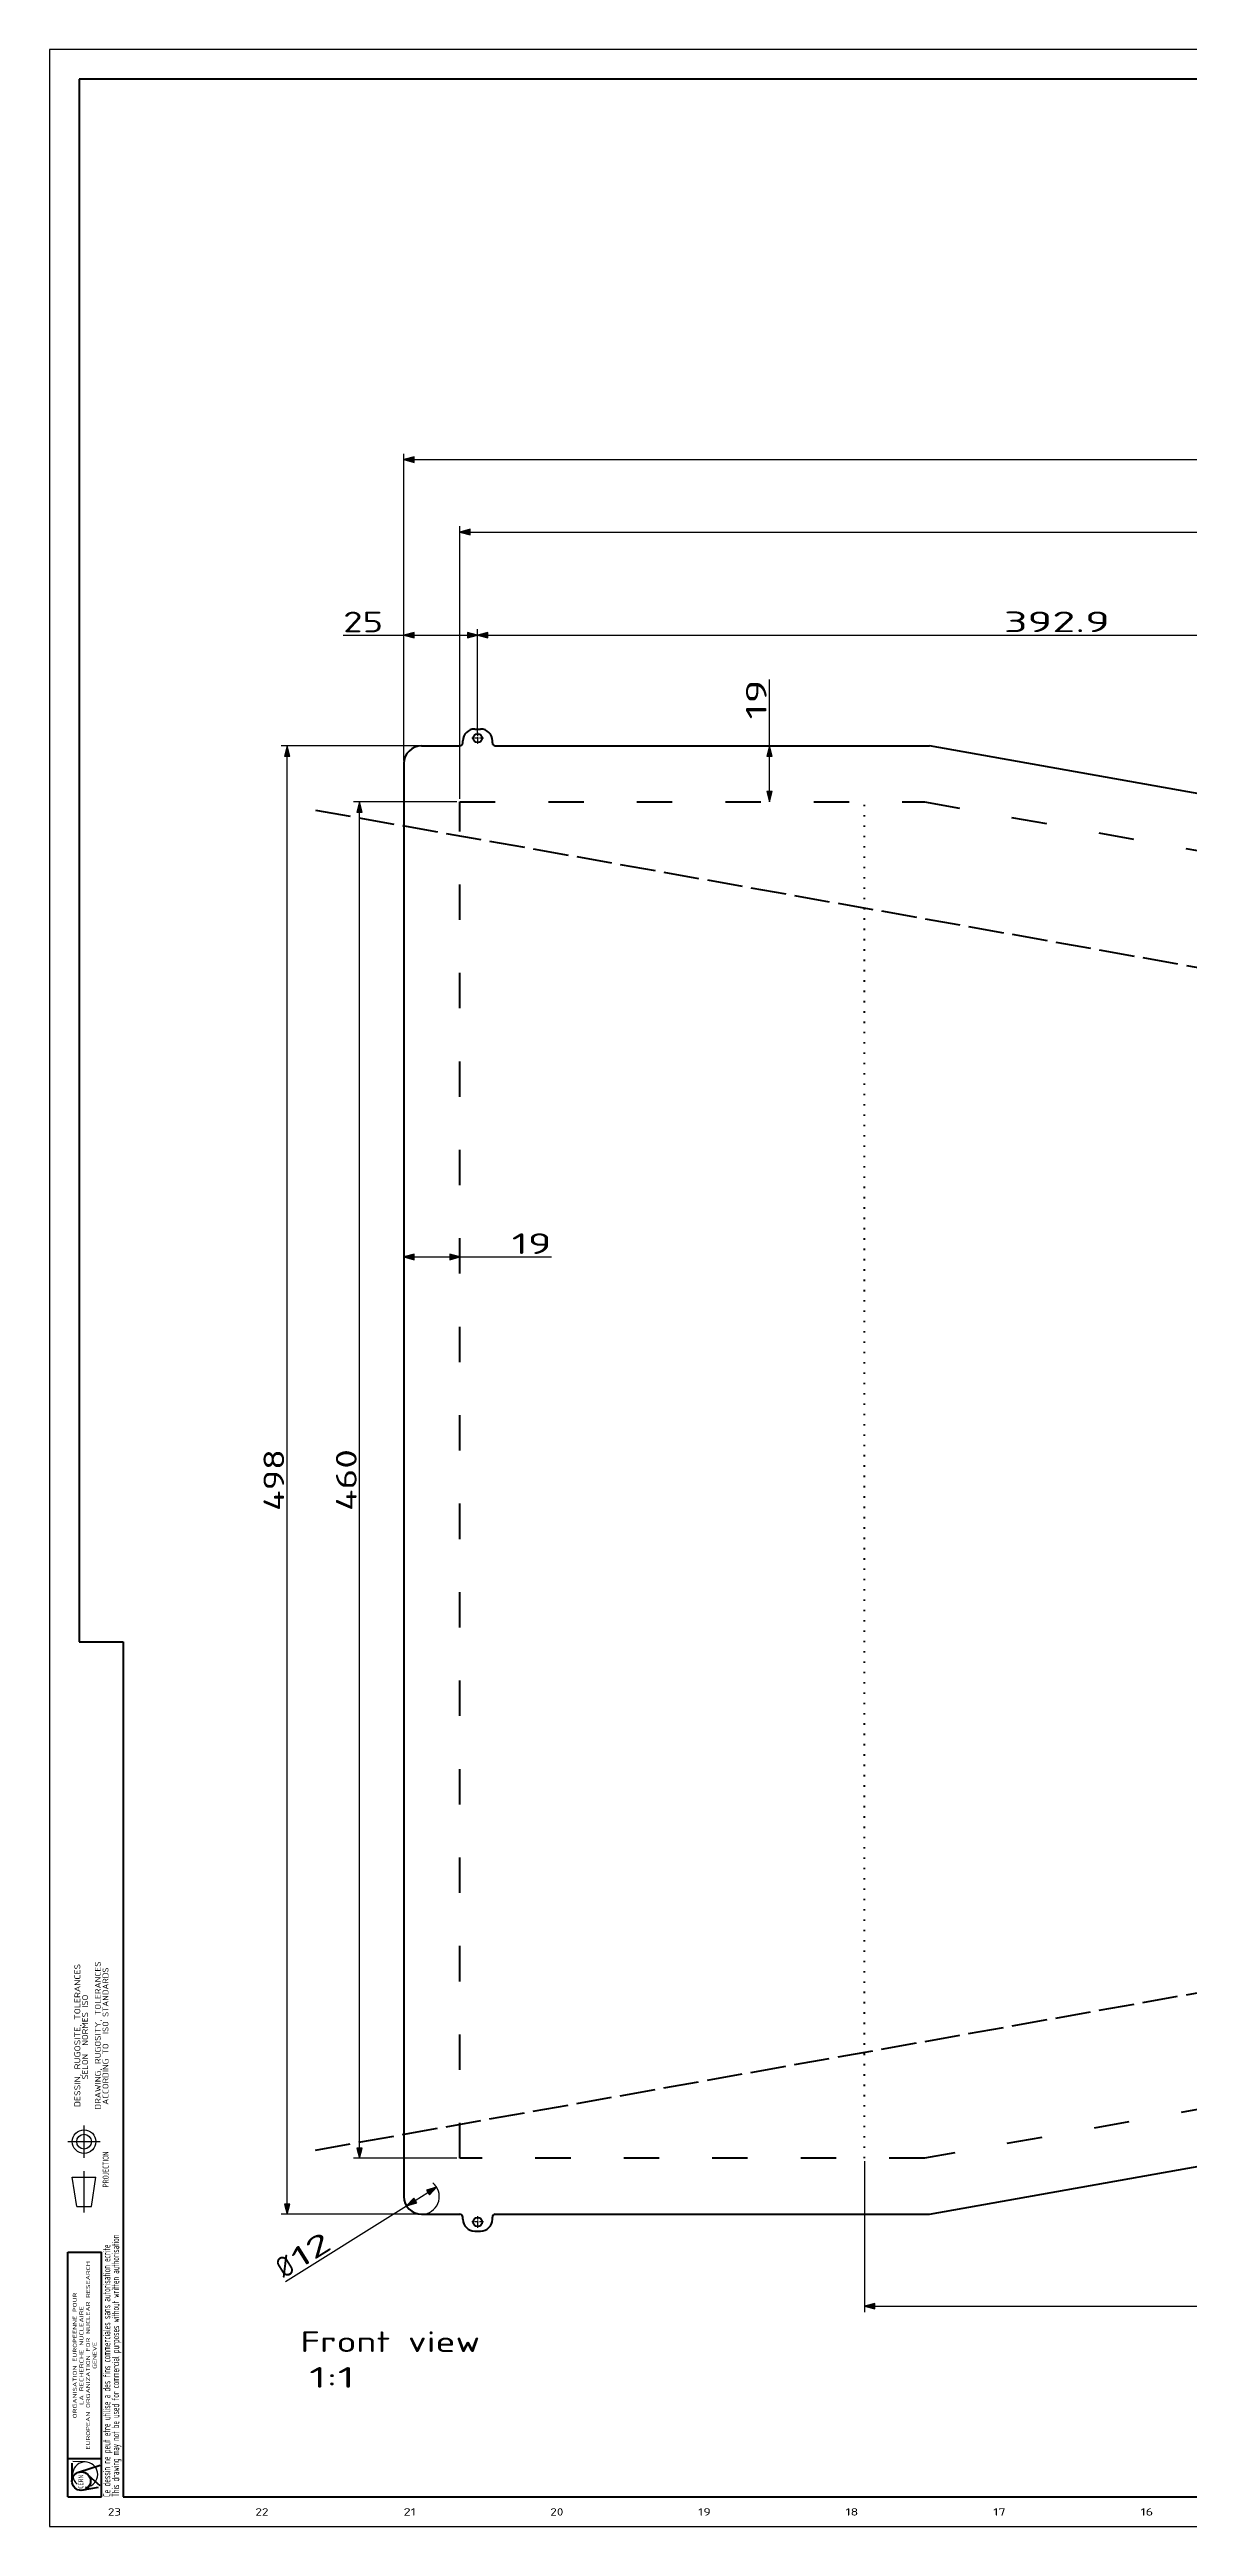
# Model space of a CAD drawing. Extents: x 0 to 1695, y 0 to 840.
# Drawn here: x 0 to 386, y 0 to 840 of the extents above; entities that cross this region are included whole.
import ezdxf
from ezdxf.enums import TextEntityAlignment as Align

# ---------------------------------------------------------------- set-up
doc = ezdxf.new("R2010")
doc.units = 0
for name, pattern in [('DASHDOT', [18.5, 12, -3, 0.5, -3]), ('DASHED', [15, 12, -3]), ('DASHSPACE', [30, 12, -18]), ('DOT', [3.5, 0.5, -3])]:
    doc.linetypes.add(name, pattern=pattern)
doc.layers.get('0').update_dxf_attribs({"lineweight": 13})
doc.styles.get("Standard").update_dxf_attribs({"font": 'isocp.shx'})
doc.dimstyles.get("Standard").update_dxf_attribs({"dimtxt": 2.5, "dimasz": 2.5, "dimexe": 1.25, "dimexo": 0.625, "dimtad": 1, "dimcen": 2.5, "dimadec": 0, "dimazin": 0, "dimtfac": 1, "dimtmove": 0, "dimatfit": 0, "dimfxl": 1, "dimarcsym": 0})

# ---------------------------------------------------------------- blocks, each defined once
blk = doc.blocks.new('*D77')
at = {"color": 7, "lineweight": 25}
for p, q in [((145.165466, 607.466957), (145.165466, 643.419075)), ((148.642761, 641.419075), (534.567322, 641.419075)), ((538.044617, 564.780006), (538.044617, 643.419075))]:
    blk.add_line(p, q, dxfattribs=at)
for points in [[(148.642761, 642.350838), (145.165466, 641.419075), (148.642761, 640.487312)], [(534.567322, 640.487312), (538.044617, 641.419075), (534.567322, 642.350838)]]:
    blk.add_lwpolyline(points, close=True, dxfattribs=at)
for points in [[(148.642761, 642.350838), (145.165466, 641.419075), (148.642761, 642.350838), (148.642761, 640.487312)], [(534.567322, 640.487312), (538.044617, 641.419075), (534.567322, 640.487312), (534.567322, 642.350838)]]:
    blk.add_solid(points, dxfattribs=at)
blk.add_text('392.9', height=7, dxfattribs=at).set_placement((323.624939, 642.419075), (359.585144, 642.419075), align=Align.FIT)
blk = doc.blocks.new('*D85')
at = {"color": 7, "lineweight": 25}
for p, q in [((927.171936, 236.278786), (927.171936, 72.724129)), ((276.367981, 123.866951), (276.367981, 72.724129)), ((279.845276, 74.724129), (923.69458, 74.724129))]:
    blk.add_line(p, q, dxfattribs=at)
for points in [[(279.845276, 75.655891), (276.367981, 74.724129), (279.845276, 73.792366)], [(923.69458, 73.792366), (927.171936, 74.724129), (923.69458, 75.655891)]]:
    blk.add_lwpolyline(points, close=True, dxfattribs=at)
for points in [[(279.845276, 75.655891), (276.367981, 74.724129), (279.845276, 75.655891), (279.845276, 73.792366)], [(923.69458, 73.792366), (927.171936, 74.724129), (923.69458, 73.792366), (923.69458, 75.655891)]]:
    blk.add_solid(points, dxfattribs=at)
blk.add_text('650.804', height=7, dxfattribs=at).set_placement((576.31781, 75.724129), (627.222107, 75.724129), align=Align.FIT)
blk = doc.blocks.new('*D86')
at = {"color": 7, "lineweight": 25}
for p, q in [((99.589172, 641.368355), (120.171936, 641.368355)), ((120.171936, 598.866951), (120.171936, 643.368355)), ((123.649231, 641.368355), (141.688049, 641.368355)), ((145.165466, 607.466957), (145.165466, 643.368355))]:
    blk.add_line(p, q, dxfattribs=at)
for points in [[(123.649231, 642.300087), (120.171936, 641.368355), (123.649231, 640.436592)], [(141.688049, 640.436592), (145.165466, 641.368355), (141.688049, 642.300087)]]:
    blk.add_lwpolyline(points, close=True, dxfattribs=at)
for points in [[(123.649231, 642.300087), (120.171936, 641.368355), (123.649231, 642.300087), (123.649231, 640.436592)], [(141.688049, 640.436592), (145.165466, 641.368355), (141.688049, 640.436592), (141.688049, 642.300087)]]:
    blk.add_solid(points, dxfattribs=at)
blk.add_text('25', height=7, dxfattribs=at).set_placement((99.589172, 642.368355), (113.133362, 642.368355), align=Align.FIT)
blk = doc.blocks.new('*D87')
at = {"color": 7, "lineweight": 25}
for p, q in [((123.649231, 430.539886), (135.694641, 430.539886)), ((139.171936, 430.539886), (170.259827, 430.539886))]:
    blk.add_line(p, q, dxfattribs=at)
for points in [[(123.649231, 431.471634), (120.171936, 430.539886), (123.649231, 429.608139)], [(135.694641, 429.608139), (139.171936, 430.539886), (135.694641, 431.471634)]]:
    blk.add_lwpolyline(points, close=True, dxfattribs=at)
for points in [[(123.649231, 431.471634), (120.171936, 430.539886), (123.649231, 431.471634), (123.649231, 429.608139)], [(135.694641, 429.608139), (139.171936, 430.539886), (135.694641, 429.608139), (135.694641, 431.471634)]]:
    blk.add_solid(points, dxfattribs=at)
blk.add_text('19', height=7, dxfattribs=at).set_placement((156.715637, 431.539886), (170.259827, 431.539886), align=Align.FIT)
blk = doc.blocks.new('*D91')
at = {"color": 7, "lineweight": 25}
for p, q in [((244.157898, 603.866951), (244.157898, 626.322151)), ((244.157898, 588.344276), (244.157898, 600.389626))]:
    blk.add_line(p, q, dxfattribs=at)
for points in [[(245.089661, 600.389626), (244.157898, 603.866951), (243.226135, 600.389626)], [(243.226135, 588.344276), (244.157898, 584.866951), (245.089661, 588.344276)]]:
    blk.add_lwpolyline(points, close=True, dxfattribs=at)
for points in [[(245.089661, 600.389626), (244.157898, 603.866951), (245.089661, 600.389626), (243.226135, 600.389626)], [(243.226135, 588.344276), (244.157898, 584.866951), (243.226135, 588.344276), (245.089661, 588.344276)]]:
    blk.add_solid(points, dxfattribs=at)
blk.add_text('19', height=7, rotation=90.000003, dxfattribs=at).set_placement((243.157898, 612.778084), (243.157898, 626.322151), align=Align.FIT)
blk = doc.blocks.new('*D92')
at = {"color": 7, "lineweight": 25}
for p, q in [((120.171936, 598.866951), (120.171936, 702.930916)), ((123.649231, 700.930916), (942.69458, 700.930916)), ((946.171936, 484.342155), (946.171936, 702.930916))]:
    blk.add_line(p, q, dxfattribs=at)
for points in [[(123.649231, 701.862648), (120.171936, 700.930916), (123.649231, 699.999153)], [(942.69458, 699.999153), (946.171936, 700.930916), (942.69458, 701.862648)]]:
    blk.add_lwpolyline(points, close=True, dxfattribs=at)
for points in [[(123.649231, 701.862648), (120.171936, 700.930916), (123.649231, 701.862648), (123.649231, 699.999153)], [(942.69458, 699.999153), (946.171936, 700.930916), (942.69458, 699.999153), (942.69458, 701.862648)]]:
    blk.add_solid(points, dxfattribs=at)
blk.add_text('826', height=7, dxfattribs=at).set_placement((522.663879, 701.930916), (543.679993, 701.930916), align=Align.FIT)
blk = doc.blocks.new('*D93')
at = {"color": 7, "lineweight": 25}
for p, q in [((139.171936, 585.866951), (139.171936, 678.367867)), ((142.649231, 676.367867), (923.69458, 676.367867)), ((927.171936, 473.455116), (927.171936, 678.367867))]:
    blk.add_line(p, q, dxfattribs=at)
for points in [[(142.649231, 677.299599), (139.171936, 676.367867), (142.649231, 675.436104)], [(923.69458, 675.436104), (927.171936, 676.367867), (923.69458, 677.299599)]]:
    blk.add_lwpolyline(points, close=True, dxfattribs=at)
for points in [[(142.649231, 677.299599), (139.171936, 676.367867), (142.649231, 677.299599), (142.649231, 675.436104)], [(923.69458, 675.436104), (927.171936, 676.367867), (923.69458, 675.436104), (923.69458, 677.299599)]]:
    blk.add_solid(points, dxfattribs=at)
blk.add_text('788', height=7, dxfattribs=at).set_placement((522.663879, 677.367867), (543.679993, 677.367867), align=Align.FIT)
blk = doc.blocks.new('*D95')
at = {"color": 7, "lineweight": 25}
for p, q in [((138.171936, 584.866951), (103.127747, 584.866951)), ((105.127747, 128.344276), (105.127747, 581.389626)), ((138.171936, 124.866951), (103.127747, 124.866951))]:
    blk.add_line(p, q, dxfattribs=at)
for points in [[(106.059509, 581.389626), (105.127747, 584.866951), (104.196106, 581.389626)], [(104.196106, 128.344276), (105.127747, 124.866951), (106.059509, 128.344276)]]:
    blk.add_lwpolyline(points, close=True, dxfattribs=at)
for points in [[(106.059509, 581.389626), (105.127747, 584.866951), (106.059509, 581.389626), (104.196106, 581.389626)], [(104.196106, 128.344276), (105.127747, 124.866951), (104.196106, 128.344276), (106.059509, 128.344276)]]:
    blk.add_solid(points, dxfattribs=at)
blk.add_text('460', height=7, rotation=90.000003, dxfattribs=at).set_placement((104.127747, 344.358882), (104.127747, 365.37502), align=Align.FIT)
blk = doc.blocks.new('*D96')
at = {"color": 7, "lineweight": 25}
for p, q in [((125.171936, 603.866951), (78.564758, 603.866951)), ((80.564758, 109.344276), (80.564758, 600.389626)), ((125.171936, 105.866951), (78.564758, 105.866951))]:
    blk.add_line(p, q, dxfattribs=at)
for points in [[(81.496521, 600.389626), (80.564758, 603.866951), (79.632996, 600.389626)], [(79.632996, 109.344276), (80.564758, 105.866951), (81.496521, 109.344276)]]:
    blk.add_lwpolyline(points, close=True, dxfattribs=at)
for points in [[(81.496521, 600.389626), (80.564758, 603.866951), (81.496521, 600.389626), (79.632996, 600.389626)], [(79.632996, 109.344276), (80.564758, 105.866951), (79.632996, 109.344276), (81.496521, 109.344276)]]:
    blk.add_solid(points, dxfattribs=at)
blk.add_text('498', height=7, rotation=90.000003, dxfattribs=at).set_placement((79.564758, 344.358882), (79.564758, 365.37502), align=Align.FIT)
blk = doc.blocks.new('*D98')
at = {"color": 7, "lineweight": 25}
for p, q in [((124.031799, 110.531563), (128.312195, 113.202293)), ((80.046692, 83.08741), (121.081482, 108.690788))]:
    blk.add_line(p, q, dxfattribs=at)
for points in [[(123.538513, 111.32206), (121.081482, 108.690834), (124.524963, 109.741066)], [(128.805359, 112.411842), (131.26239, 115.043068), (127.818909, 113.992836)]]:
    blk.add_lwpolyline(points, close=True, dxfattribs=at)
blk.add_arc((126.171936, 111.866951), 6, 279.549285, 51.060401, dxfattribs=at)
for points in [[(123.538513, 111.32206), (121.081482, 108.690834), (123.538513, 111.32206), (124.524963, 109.741066)], [(128.805359, 112.411842), (131.26239, 115.043068), (128.805359, 112.411842), (127.818909, 113.992836)]]:
    blk.add_solid(points, dxfattribs=at)
for s, p, p2 in [('12', (84.720886, 87.182533), (96.211609, 94.35215)), ('%%c', (79.517273, 83.935829), (83.872498, 86.653175))]:
    blk.add_text(s, height=7, rotation=31.961816, dxfattribs=at).set_placement(p, p2, align=Align.FIT)
blk = doc.blocks.new('BLOCK107')
at = {"color": 7, "lineweight": 25}
blk.add_text(' 16', height=2.5, dxfattribs=at).set_placement((367.747131, 3.690562), (374.252899, 3.690562), align=Align.FIT)
blk = doc.blocks.new('BLOCK108')
at = {"color": 7, "lineweight": 25}
blk.add_text(' 17', height=2.5, dxfattribs=at).set_placement((317.747131, 3.690562), (324.252899, 3.690562), align=Align.FIT)
blk = doc.blocks.new('BLOCK109')
at = {"color": 7, "lineweight": 25}
blk.add_text(' 18', height=2.5, dxfattribs=at).set_placement((267.747131, 3.690562), (274.252899, 3.690562), align=Align.FIT)
blk = doc.blocks.new('BLOCK110')
at = {"color": 7, "lineweight": 25}
blk.add_text(' 19', height=2.5, dxfattribs=at).set_placement((217.747116, 3.690562), (224.252884, 3.690562), align=Align.FIT)
blk = doc.blocks.new('BLOCK111')
at = {"color": 7, "lineweight": 25}
blk.add_text(' 20', height=2.5, dxfattribs=at).set_placement((167.747116, 3.690562), (174.252884, 3.690562), align=Align.FIT)
blk = doc.blocks.new('BLOCK112')
at = {"color": 7, "lineweight": 25}
blk.add_text(' 21', height=2.5, dxfattribs=at).set_placement((117.747116, 3.690562), (124.252884, 3.690562), align=Align.FIT)
blk = doc.blocks.new('BLOCK113')
at = {"color": 7, "lineweight": 25}
blk.add_text(' 22', height=2.5, dxfattribs=at).set_placement((67.747116, 3.690562), (74.252884, 3.690562), align=Align.FIT)
blk = doc.blocks.new('BLOCK114')
at = {"color": 7, "lineweight": 25}
blk.add_text(' 23', height=2.5, dxfattribs=at).set_placement((17.747118, 3.690562), (24.252882, 3.690562), align=Align.FIT)
blk = doc.blocks.new('BLOCK149')
at = {"color": 7, "lineweight": 25}
blk.add_text('NORMES ISO', height=2, rotation=90.000003, dxfattribs=at).set_placement((13.04495, 163.000015), (13.04495, 180.348724), align=Align.FIT)
blk = doc.blocks.new('BLOCK150')
at = {"color": 7, "lineweight": 25}
blk.add_text('ISO STANDARDS', height=2, rotation=90.000003, dxfattribs=at).set_placement((19.982868, 167.000015), (19.982866, 189.553329), align=Align.FIT)
blk = doc.blocks.new('BLOCK151')
at = {"color": 7, "lineweight": 25, "width": 0.7}
blk.add_text('PROJECTION', height=2, rotation=90.000003, dxfattribs=at).set_placement((20.028679, 114.982063), (20.028679, 127.126152), align=Align.FIT)
blk = doc.blocks.new('BLOCK152')
at = {"color": 7, "lineweight": 25}
blk.add_text('DESSIN, RUGOSITE, TOLERANCES', height=2, rotation=90.000003, dxfattribs=at).set_placement((10.438618, 142.211807), (10.438616, 190.788177), align=Align.FIT)
blk = doc.blocks.new('BLOCK153')
at = {"color": 7, "lineweight": 25}
blk.add_text('SELON', height=2, rotation=90.000003, dxfattribs=at).set_placement((13.04495, 151.600021), (13.04495, 160.274368), align=Align.FIT)
blk = doc.blocks.new('BLOCK154')
at = {"color": 7, "lineweight": 25}
blk.add_text('DRAWING, RUGOSITY, TOLERANCES', height=2, rotation=90.000003, dxfattribs=at).set_placement((17.377953, 141.344376), (17.377951, 191.655624), align=Align.FIT)
blk = doc.blocks.new('BLOCK155')
at = {"color": 7, "lineweight": 25}
blk.add_text('ACCORDING TO', height=2, rotation=90.000003, dxfattribs=at).set_placement((19.982868, 143.000015), (19.982868, 163.818451), align=Align.FIT)
blk = doc.blocks.new('BLOCK156')
at = {"color": 7, "lineweight": 25, "width": 1.3}
blk.add_text('GENEVE', height=1.35, rotation=90.000003, dxfattribs=at).set_placement((15.990597, 53.432953), (15.990597, 62.567043), align=Align.FIT)
blk = doc.blocks.new('BLOCK157')
at = {"color": 7, "lineweight": 25, "width": 0.8}
blk.add_text('CERN', height=1.7, rotation=90.000003, dxfattribs=at).set_placement((11.435402, 12.8), (11.435402, 17.518848), align=Align.FIT)
blk = doc.blocks.new('BLOCK158')
at = {"color": 7, "lineweight": 25, "width": 0.5}
blk.add_text('Ce dessin ne peut etre utilise a des fins commerciales sans autorisation ecrite', height=2.5, rotation=90.000003, dxfattribs=at).set_placement((20.613356, 10), (20.613352, 95.659264), align=Align.FIT)
blk = doc.blocks.new('BLOCK159')
at = {"color": 7, "lineweight": 25, "width": 0.5}
blk.add_text('This drawing may not be used for commercial purposes without written authorisation', height=2.5, rotation=90.000003, dxfattribs=at).set_placement((23.613356, 10), (23.613352, 98.912155), align=Align.FIT)
blk = doc.blocks.new('BLOCK160')
at = {"color": 7, "lineweight": 25, "width": 1.3}
blk.add_text('ORGANISATION EUROPEENNE POUR', height=1.35, rotation=90.000003, dxfattribs=at).set_placement((9.240597, 36.687115), (9.240595, 79.312881), align=Align.FIT)
blk = doc.blocks.new('BLOCK161')
at = {"color": 7, "lineweight": 25, "width": 1.3}
blk.add_text('LA RECHERCHE NUCLEAIRE', height=1.35, rotation=90.000003, dxfattribs=at).set_placement((11.490597, 41.254166), (11.490595, 74.745834), align=Align.FIT)
blk = doc.blocks.new('BLOCK162')
at = {"color": 7, "lineweight": 25, "width": 1.3}
blk.add_text('EUROPEAN ORGANIZATION FOR NUCLEAR RESEARCH', height=1.35, rotation=90.000003, dxfattribs=at).set_placement((13.740598, 26.030663), (13.740595, 89.969337), align=Align.FIT)
blk = doc.blocks.new('BLOCK164')
at = {"color": 7, "lineweight": 25}
for s, p, p2 in [('  Front view', (-1514, -295.713257), (-1441.135498, -295.713257)), ('  1:1', (-1514, -307.817017), (-1483.639771, -307.817017))]:
    blk.add_text(s, height=7, dxfattribs=at).set_placement(p, p2, align=Align.FIT)
blk = doc.blocks.new('BLOCK168')
at = {"color": 7, "linetype": 'DASHDOT', "lineweight": 25, "ltscale": 0.0975}
blk.add_line((-1442.00647, 253.550003), (-1442.00647, 249.649994), dxfattribs=at)
at = {"color": 7, "linetype": 'DASHDOT', "lineweight": 25, "ltscale": 0.097501}
blk.add_line((-1440.056519, 251.600006), (-1443.956543, 251.600006), dxfattribs=at)
blk = doc.blocks.new('BLOCK172')
at = {"color": 7, "linetype": 'DASHDOT', "lineweight": 25, "ltscale": 0.097501}
blk.add_line((-1440.056519, -251.600006), (-1443.956543, -251.600006), dxfattribs=at)
at = {"color": 7, "linetype": 'DASHDOT', "lineweight": 25, "ltscale": 0.0975}
blk.add_line((-1442.00647, -249.649994), (-1442.00647, -253.550003), dxfattribs=at)
blk = doc.blocks.new('BLOCK173')
at = {"color": 7, "lineweight": 50}
for p, q in [((-1443, 254.7), (-1441, 254.7)), ((-1461, 249), (-1448, 249)), ((-1447, 250), (-1447, 250.7)), ((-1437, 250), (-1437, 250.7)), ((-1436, 249), (-1288.758452, 249)), ((-1055.490569, 207.406655), (-1288.758452, 249)), ((-1467, 243), (-1467, -243)), ((-1047.598691, 211.789379), (-1049.567636, 212.140456)), ((-1054.330558, 208.215589), (-1054.207681, 208.90472)), ((-1044.485832, 206.460204), (-1044.362955, 207.149335)), ((-663.670491, 137.542312), (-1043.676898, 205.300193)), ((-662.51048, 138.351246), (-662.387603, 139.040377)), ((-655.778613, 141.925036), (-657.747558, 142.276113)), ((-652.665754, 136.59586), (-652.542877, 137.284991)), ((-645.946769, 134.382045), (-651.85682, 135.435849)), ((-641, -128.475209), (-641, 128.475209)), ((-651.85682, -135.435849), (-645.946769, -134.382045)), ((-1043.676898, -205.300193), (-663.670491, -137.542312)), ((-662.51048, -138.351246), (-662.387603, -139.040377)), ((-655.778613, -141.925036), (-657.747558, -142.276113)), ((-652.665754, -136.59586), (-652.542877, -137.284991)), ((-1288.758452, -249), (-1055.490569, -207.406655)), ((-1054.330558, -208.215589), (-1054.207681, -208.90472)), ((-1044.485832, -206.460204), (-1044.362955, -207.149335)), ((-1047.598691, -211.789379), (-1049.567636, -212.140456)), ((-1461, -249), (-1448, -249)), ((-1447, -250.7), (-1447, -250)), ((-1437, -250.7), (-1437, -250)), ((-1436, -249), (-1288.758452, -249)), ((-1443, -254.7), (-1441, -254.7))]:
    blk.add_line(p, q, dxfattribs=at)
at = {"color": 1, "linetype": 'DASHED', "lineweight": 50}
for p, q in [((-1497, 227.216173), (-621, 71.01906)), ((-1497, -227.216173), (-621, -71.01906))]:
    blk.add_line(p, q, dxfattribs=at)
at = {"color": 150, "linetype": 'DASHSPACE', "lineweight": 50}
for p, q in [((-1448, 230), (-1290.439116, 230)), ((-1448, -230), (-1448, 230)), ((-1290.439116, 230), (-660, 117.588162)), ((-660, 117.588162), (-660, -117.588162)), ((-660, -117.588162), (-1290.439116, -230)), ((-1290.439116, -230), (-1448, -230))]:
    blk.add_line(p, q, dxfattribs=at)
at = {"color": 3, "linetype": 'DOT', "lineweight": 50}
for p, q in [((-1310.804, -230), (-1310.804, 230)), ((-1187.178, -211.587799), (-1187.178, 211.587799)), ((-1075.708, -191.711895), (-1075.708, 191.711895)), ((-975.077, -173.768662), (-975.077, 173.768662)), ((-884.139, -157.553761), (-884.139, 157.553761)), ((-801.892, -142.888528), (-801.892, 142.888528)), ((-727.456, -129.616053), (-727.456, 129.616053))]:
    blk.add_line(p, q, dxfattribs=at)
at = {"color": 7, "lineweight": 50}
for centre in [(-1442.006507, 251.6), (-1049.127333, 208.913053), (-657.307255, 139.048709), (-657.307255, -139.048709), (-1049.127333, -208.913053), (-1442.006507, -251.6)]:
    blk.add_circle(centre, 1.5, dxfattribs=at)
for centre, radius, start, end in [((-1443, 250.7), 4, 90, 180), ((-1441, 250.7), 4, 0, 90), ((-1461, 243), 6, 90, 180), ((-1448, 250), 1, 270, 360), ((-1436, 250), 1, 180, 270), ((-1050.26979, 208.202566), 4, 79.89, 169.89), ((-1048.300845, 207.851489), 4, 349.89, 439.89), ((-1055.31503, 208.391128), 1, 259.89, 349.89), ((-1043.501359, 206.284665), 1, 169.89, 259.89), ((-663.494952, 138.526784), 1, 259.89, 349.89), ((-658.449712, 138.338222), 4, 79.89, 169.89), ((-656.480767, 137.987145), 4, 349.89, 439.89), ((-651.681281, 136.420322), 1, 169.89, 259.89), ((-647, 128.475209), 6, 0, 79.89), ((-647, -128.475209), 6, 280.11, 360), ((-663.494952, -138.526784), 1, 10.11, 100.11), ((-658.449712, -138.338222), 4, 190.11, 280.11), ((-656.480767, -137.987145), 4, 280.11, 370.11), ((-651.681281, -136.420322), 1, 100.11, 190.11), ((-1055.31503, -208.391128), 1, 10.11, 100.11), ((-1050.26979, -208.202566), 4, 190.11, 280.11), ((-1048.300845, -207.851489), 4, 280.11, 370.11), ((-1043.501359, -206.284665), 1, 100.11, 190.11), ((-1461, -243), 6, 180, 270), ((-1448, -250), 1, 0, 90), ((-1443, -250.7), 4, 180, 270), ((-1441, -250.7), 4, 270, 360), ((-1436, -250), 1, 90, 180)]:
    blk.add_arc(centre, radius, start, end, dxfattribs=at)

msp = doc.modelspace()

# ---------------------------------------------------------------- linework, layer by layer
at = {"color": 7, "lineweight": 25}
for p, q in [((1188, 840), (0, 840)), ((0, 840), (0, 0)), ((11.7084, 125.000511), (11.7084, 136.000511)), ((6.2084, 130.500511), (17.2084, 130.500511)), ((9.2084, 108.500559), (7.7084, 118.500559)), ((7.7084, 118.500559), (15.7084, 118.500559)), ((11.7084, 106.501), (11.7084, 120.501)), ((14.2084, 108.500559), (15.7084, 118.500559)), ((9.2084, 108.500559), (14.2084, 108.500559)), ((12.077865, 21.873238), (7.872521, 22.001836)), ((0, 0), (1188, 0))]:
    msp.add_line(p, q, dxfattribs=at)
at = {"color": 7, "lineweight": 70}
for p, q in [((1178, 830), (10, 830)), ((10, 830), (10, 300)), ((10, 300), (25, 300)), ((25, 300), (25, 10)), ((6.1635, 93), (17.6635, 93)), ((6.1635, 10), (6.1635, 93)), ((17.6635, 10), (17.6635, 93)), ((6.1635, 23), (17.6635, 23)), ((6.1635, 10), (17.6635, 10)), ((25, 10), (1178, 10))]:
    msp.add_line(p, q, dxfattribs=at)
at = {"color": 7, "lineweight": 50}
for p, q in [((7.610012, 21.505402), (7.610012, 15.379418)), ((9.865101, 18.399622), (17.1635, 20.79393)), ((17.1635, 13.748262), (13.368324, 17.145546)), ((16.533405, 13.198829), (11.307004, 12.277273))]:
    msp.add_line(p, q, dxfattribs=at)
at = {"color": 7, "lineweight": 25}
for radius in [4, 2.5]:
    msp.add_circle((11.7084, 130.500511), radius, dxfattribs=at)
at = {"color": 7, "lineweight": 50}
msp.add_circle((10.760012, 15.379418), 3.15, dxfattribs=at)
at = {"color": 7, "lineweight": 25}
msp.add_arc((12.0775, 17.623), 4.25, 269.863122, 589.756076, dxfattribs=at)

# ---------------------------------------------------------------- block references
at = {"lineweight": 0}
for name, p in [('BLOCK173', (1587.171936, 354.866951)), ('BLOCK168', (1587.171936, 354.866951)), ('BLOCK152', (0, 0)), ('BLOCK154', (0, 0)), ('BLOCK150', (0, 0)), ('BLOCK149', (0, 0)), ('BLOCK153', (0, 0)), ('BLOCK155', (0, 0)), ('BLOCK151', (0, 0)), ('BLOCK172', (1587.171936, 354.866951)), ('BLOCK158', (0, 0)), ('BLOCK159', (0, 0)), ('BLOCK162', (0, 0)), ('BLOCK160', (0, 0)), ('BLOCK161', (0, 0)), ('BLOCK156', (0, 0)), ('BLOCK164', (1587.171936, 354.866951)), ('BLOCK157', (0, 0)), ('BLOCK114', (0, 0)), ('BLOCK113', (0, 0)), ('BLOCK112', (0, 0)), ('BLOCK111', (0, 0)), ('BLOCK110', (0, 0)), ('BLOCK109', (0, 0)), ('BLOCK108', (0, 0)), ('BLOCK107', (0, 0))]:
    msp.add_blockref(name, p, dxfattribs=at)

# ---------------------------------------------------------------- dimensions: what is measured, and where the dimension line sits
at = {"color": 0, "lineweight": 0}
for base, p1, p2, angle, picture, middle, dimtype in [((120.171936, 700.930908), (946.171936, 483.34216), (120.171936, 597.866951), 179.999046, '*D92', (533.171936, 700.930908), 160), ((139.171936, 676.367859), (927.171936, 472.455113), (139.171936, 584.866951), 179.999046, '*D93', (533.171936, 676.367859), 160), ((120.171936, 641.368347), (145.165429, 606.466951), (120.171936, 597.866951), 179.999046, '*D86', (106.361237, 641.368347), 160), ((145.165429, 641.419075), (538.044603, 563.780004), (145.165429, 606.466951), 179.999046, '*D77', (341.605016, 641.419075), 160), ((244.157867, 584.866951), (254.157867, 603.866951), (254.157867, 584.866951), 270, '*D91', (244.157867, 619.55011), 161), ((80.564789, 603.866951), (126.171936, 105.866951), (126.171936, 603.866951), 90, '*D96', (80.564789, 354.866951), 161), ((105.127808, 584.866951), (139.171936, 124.866951), (139.171936, 584.866951), 90, '*D95', (105.127808, 354.866951), 161), ((139.171936, 430.539886), (120.171936, 440.539886), (139.171936, 440.539886), 0, '*D87', (163.487762, 430.539886), 161), ((927.171936, 74.724129), (276.367936, 124.866951), (927.171936, 237.278789), 359.998092, '*D85', (601.769936, 74.724129), 160)]:
    dim = msp.add_linear_dim(base=base, p1=p1, p2=p2, angle=angle, dimstyle='STANDARD', override={"dimtxsty": 'STANDARD'}, dxfattribs=at)
    dim.commit()
    dim.dimension.update_dxf_attribs({"geometry": picture, "text_midpoint": middle, "dimtype": dimtype, "oblique_angle": 89.999523})
dim = msp.add_diameter_dim_2p(p1=(131.262342, 115.043075), p2=(121.08153, 108.690827), dimstyle='STANDARD', override={"dimtxsty": 'STANDARD'}, dxfattribs=at)
dim.commit()
dim.dimension.update_dxf_attribs({"geometry": '*D98', "text_midpoint": (88.393829, 88.295562), "dimtype": 163})

doc.saveas('drawing.dxf')
